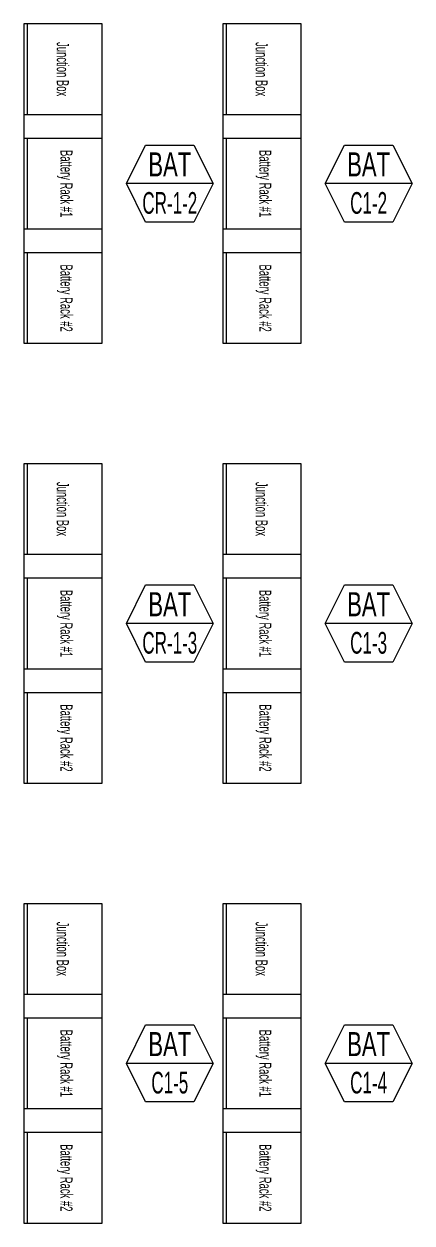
# Model space of a CAD drawing. Header units: millimetres. Extents: x 89978 to 501025, y -351975 to 835730.
# Drawn here: x 305350 to 308570, y -301250 to -291300 of the extents above; entities that cross this region are included whole.
import ezdxf
from ezdxf.enums import TextEntityAlignment as Align

# ---------------------------------------------------------------- set-up
doc = ezdxf.new("R2010")
doc.units = ezdxf.units.MM
doc.header["$LTSCALE"] = 150
doc.layers.add('------00 Switch Gear', color=3, linetype='Continuous')
doc.layers.add('------00 Switch Gear_Number', color=1, linetype='Continuous')
doc.styles.add('ELEC', font='')
doc.styles.get('ELEC').set_extended_font_data('Dotum')

# ---------------------------------------------------------------- blocks, each defined once
blk = doc.blocks.new('A$C2e8f9a8b')
at = {"color": 0}
blk.add_line((30, 750), (30, 0), dxfattribs=at)
blk.add_lwpolyline([(650, 0), (0, 0), (0, 750), (650, 750)], close=True, dxfattribs=at)

msp = doc.modelspace()

# ---------------------------------------------------------------- linework, layer by layer
at = {"layer": '------00 Switch Gear', "elevation": 0}
for points in [[(306000, -291300), (305350, -291300), (305350, -293950), (306000, -293950)], [(306000, -291300), (305350, -291300), (305350, -293950), (306000, -293950)], [(307650, -291300), (307000, -291300), (307000, -293950), (307650, -293950)], [(307650, -291300), (307000, -291300), (307000, -293950), (307650, -293950)], [(306000, -294950), (305350, -294950), (305350, -297600), (306000, -297600)], [(306000, -294950), (305350, -294950), (305350, -297600), (306000, -297600)], [(307650, -294950), (307000, -294950), (307000, -297600), (307650, -297600)], [(307650, -294950), (307000, -294950), (307000, -297600), (307650, -297600)], [(306000, -298600), (305350, -298600), (305350, -301250), (306000, -301250)], [(306000, -298600), (305350, -298600), (305350, -301250), (306000, -301250)], [(307650, -298600), (307000, -298600), (307000, -301250), (307650, -301250)], [(307650, -298600), (307000, -298600), (307000, -301250), (307650, -301250)]]:
    msp.add_lwpolyline(points, close=True, dxfattribs=at)
at = {"layer": '------00 Switch Gear_Number', "elevation": 0}
for points in [[(306920, -292625), (306200, -292625), (306359.6, -292305), (306760.4, -292305), (306920, -292625), (306760.4, -292945), (306359.6, -292945), (306200, -292625)], [(306920, -292625), (306200, -292625), (306359.6, -292305), (306760.4, -292305), (306920, -292625), (306760.4, -292945), (306359.6, -292945), (306200, -292625)], [(308570, -292625), (307850, -292625), (308009.6, -292305), (308410.4, -292305), (308570, -292625), (308410.4, -292945), (308009.6, -292945), (307850, -292625)], [(308570, -292625), (307850, -292625), (308009.6, -292305), (308410.4, -292305), (308570, -292625), (308410.4, -292945), (308009.6, -292945), (307850, -292625)], [(306920, -296275), (306200, -296275), (306359.6, -295955), (306760.4, -295955), (306920, -296275), (306760.4, -296595), (306359.6, -296595), (306200, -296275)], [(306920, -296275), (306200, -296275), (306359.6, -295955), (306760.4, -295955), (306920, -296275), (306760.4, -296595), (306359.6, -296595), (306200, -296275)], [(308570, -296275), (307850, -296275), (308009.6, -295955), (308410.4, -295955), (308570, -296275), (308410.4, -296595), (308009.6, -296595), (307850, -296275)], [(308570, -296275), (307850, -296275), (308009.6, -295955), (308410.4, -295955), (308570, -296275), (308410.4, -296595), (308009.6, -296595), (307850, -296275)], [(306920, -299925), (306200, -299925), (306359.6, -299605), (306760.4, -299605), (306920, -299925), (306760.4, -300245), (306359.6, -300245), (306200, -299925)], [(306920, -299925), (306200, -299925), (306359.6, -299605), (306760.4, -299605), (306920, -299925), (306760.4, -300245), (306359.6, -300245), (306200, -299925)], [(308570, -299925), (307850, -299925), (308009.6, -299605), (308410.4, -299605), (308570, -299925), (308410.4, -300245), (308009.6, -300245), (307850, -299925)], [(308570, -299925), (307850, -299925), (308009.6, -299605), (308410.4, -299605), (308570, -299925), (308410.4, -300245), (308009.6, -300245), (307850, -299925)]]:
    msp.add_lwpolyline(points, dxfattribs=at)

# ---------------------------------------------------------------- block references
at = {"layer": '------00 Switch Gear', "xscale": -1, "rotation": 180}
for p in [(305350, -291300), (305350, -291300), (307000, -291300), (307000, -291300), (305350, -292250), (305350, -292250), (307000, -292250), (307000, -292250), (305350, -293200), (305350, -293200), (307000, -293200), (307000, -293200), (305350, -294950), (305350, -294950), (307000, -294950), (307000, -294950), (305350, -295900), (305350, -295900), (307000, -295900), (307000, -295900), (305350, -296850), (305350, -296850), (307000, -296850), (307000, -296850), (305350, -298600), (305350, -298600), (307000, -298600), (307000, -298600), (305350, -299550), (305350, -299550), (307000, -299550), (307000, -299550), (305350, -300500), (305350, -300500), (307000, -300500), (307000, -300500)]:
    msp.add_blockref('A$C2e8f9a8b', p, dxfattribs=at)

# ---------------------------------------------------------------- texts
at = {"layer": '------00 Switch Gear', "style": 'ELEC', "width": 0.6}
for s, p in [('Junction Box', (305672.4, -291675)), ('Junction Box', (305672.4, -291675)), ('Junction Box', (307322.4, -291675)), ('Junction Box', (307322.4, -291675)), ('Battery Rack #1', (305703, -292625)), ('Battery Rack #1', (305703, -292625)), ('Battery Rack #1', (307353, -292625)), ('Battery Rack #1', (307353, -292625)), ('Battery Rack #2', (305703, -293575)), ('Battery Rack #2', (305703, -293575)), ('Battery Rack #2', (307353, -293575)), ('Battery Rack #2', (307353, -293575)), ('Junction Box', (305672.4, -295325)), ('Junction Box', (305672.4, -295325)), ('Junction Box', (307322.4, -295325)), ('Junction Box', (307322.4, -295325)), ('Battery Rack #1', (305703, -296275)), ('Battery Rack #1', (305703, -296275)), ('Battery Rack #1', (307353, -296275)), ('Battery Rack #1', (307353, -296275)), ('Battery Rack #2', (305703, -297225)), ('Battery Rack #2', (305703, -297225)), ('Battery Rack #2', (307353, -297225)), ('Battery Rack #2', (307353, -297225)), ('Junction Box', (305672.4, -298975)), ('Junction Box', (305672.4, -298975)), ('Junction Box', (307322.4, -298975)), ('Junction Box', (307322.4, -298975)), ('Battery Rack #1', (305703, -299925)), ('Battery Rack #1', (305703, -299925)), ('Battery Rack #1', (307353, -299925)), ('Battery Rack #1', (307353, -299925)), ('Battery Rack #2', (305703, -300875)), ('Battery Rack #2', (305703, -300875)), ('Battery Rack #2', (307353, -300875)), ('Battery Rack #2', (307353, -300875))]:
    msp.add_text(s, height=100, rotation=270, dxfattribs=at).set_placement(p, align=Align.MIDDLE_CENTER)
at = {"layer": '------00 Switch Gear_Number', "color": 0, "style": 'ELEC'}
for s, height, width, p in [('BAT', 200, 0.7, (306560, -292465)), ('BAT', 200, 0.7, (308210, -292465)), ('CR-1-2', 180, 0.6, (306560, -292785)), ('C1-2', 180, 0.6, (308210, -292785)), ('BAT', 200, 0.7, (306560, -296115)), ('BAT', 200, 0.7, (308210, -296115)), ('CR-1-3', 180, 0.6, (306560, -296435)), ('C1-3', 180, 0.6, (308210, -296435)), ('BAT', 200, 0.7, (306560, -299765)), ('BAT', 200, 0.7, (308210, -299765)), ('C1-5', 180, 0.6, (306560, -300085)), ('C1-4', 180, 0.6, (308210, -300085))]:
    msp.add_text(s, height=height, dxfattribs=dict(at, width=width)).set_placement(p, align=Align.MIDDLE_CENTER)

doc.saveas('drawing.dxf')
